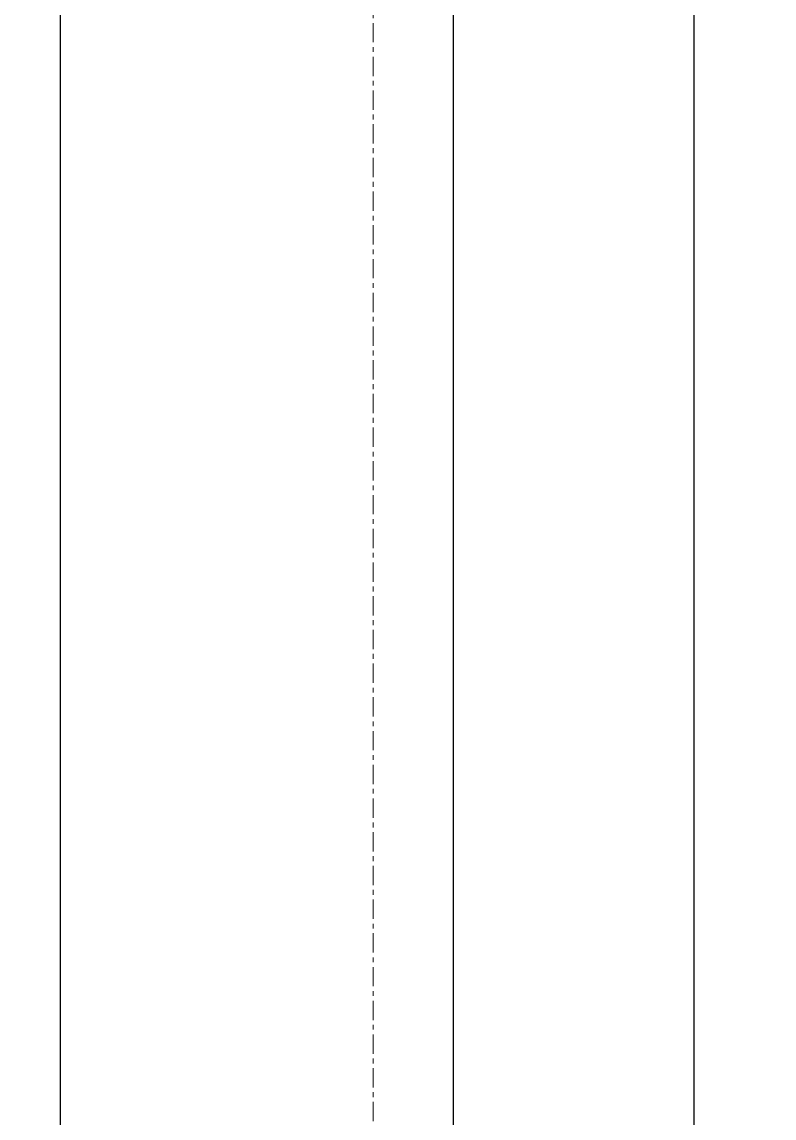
# Model space of a CAD drawing. Header units: millimetres. Extents: x 59 to 37899, y 0 to 14704.
# Drawn here: x 11978 to 12447, y 2731 to 3414 of the extents above; entities that cross this region are included whole.
import ezdxf

# ---------------------------------------------------------------- set-up
doc = ezdxf.new("R2010")
doc.units = ezdxf.units.MM
doc.linetypes.add('Grid Line', pattern=[21, 12, -3, 3, -3])
for name, color, linetype, lineweight in [('A-G25-M-WallPatterns', 7, 'Continuous', 15), ('A-G252-M-WallsInterior', 7, 'Continuous', 15), ('A-G322-M-DoorFrames', 1, 'Continuous', 15), ('A-G322-M-Doors', 1, 'Continuous', 15), ('A-G421-M-GridsStructural', 1, 'Continuous', 5)]:
    doc.layers.add(name, color=color, linetype=linetype, lineweight=lineweight)

# ---------------------------------------------------------------- blocks, each defined once
blk = doc.blocks.new('Concept Sgl Door - 1010 x 2110mm-241319-Section 2')
at = {"layer": 'A-G322-M-DoorFrames', "lineweight": 20}
blk.add_line((33.8, 0), (33.8, 2110), dxfattribs=at)

msp = doc.modelspace()

# ---------------------------------------------------------------- hatches: boundary and pattern name
at = {"layer": 'A-G25-M-WallPatterns'}
h = msp.add_hatch(dxfattribs=at)
h.set_pattern_fill('ANSI31', color=256, scale=25)
h.set_pattern_definition([(45, (11968.25, 1609.31), (-56.1266, 56.1266), [])])
h.paths.add_polyline_path([(4547.05, 7809.31), (4847.05, 7809.31), (4847.05, 8270.02, 0.001846), (4547.05, 8134.95)])
h.paths.add_polyline_path([(4547.05, 3809.31), (4847.05, 3809.31), (4847.05, 7359.31), (4547.05, 7359.31)])
h.paths.add_polyline_path([(4847.05, 3359.31), (4547.05, 3359.31), (4547.05, 1109.31), (4847.05, 1109.31)])
h.paths.add_polyline_path([(34847.05, 10509.31), (34547.05, 10509.31), (34547.05, 7809.31), (34847.05, 7809.31)])
h.paths.add_polyline_path([(34547.05, 1109.31), (34847.05, 1109.31), (34847.05, 1609.31), (34622.05, 1609.31), (34547.05, 1609.31)])

# ---------------------------------------------------------------- linework, layer by layer
at = {"layer": 'A-G252-M-WallsInterior', "lineweight": 25}
for p, q in [((12247.05, 1609.31), (12247.05, 5309.31)), ((12397.05, 1609.31), (12397.05, 5309.31)), ((12002.05, 3719.31), (12002.05, 1609.31))]:
    msp.add_line(p, q, dxfattribs=at)
at = {"layer": 'A-G421-M-GridsStructural', "linetype": 'Grid Line'}
msp.add_line((12197.05, 440.22), (12197.05, 13403.9), dxfattribs=at)

# ---------------------------------------------------------------- block references
at = {"layer": 'A-G322-M-Doors'}
msp.add_blockref('Concept Sgl Door - 1010 x 2110mm-241319-Section 2', (11968.25, 1609.31), dxfattribs=at)

doc.saveas('drawing.dxf')
